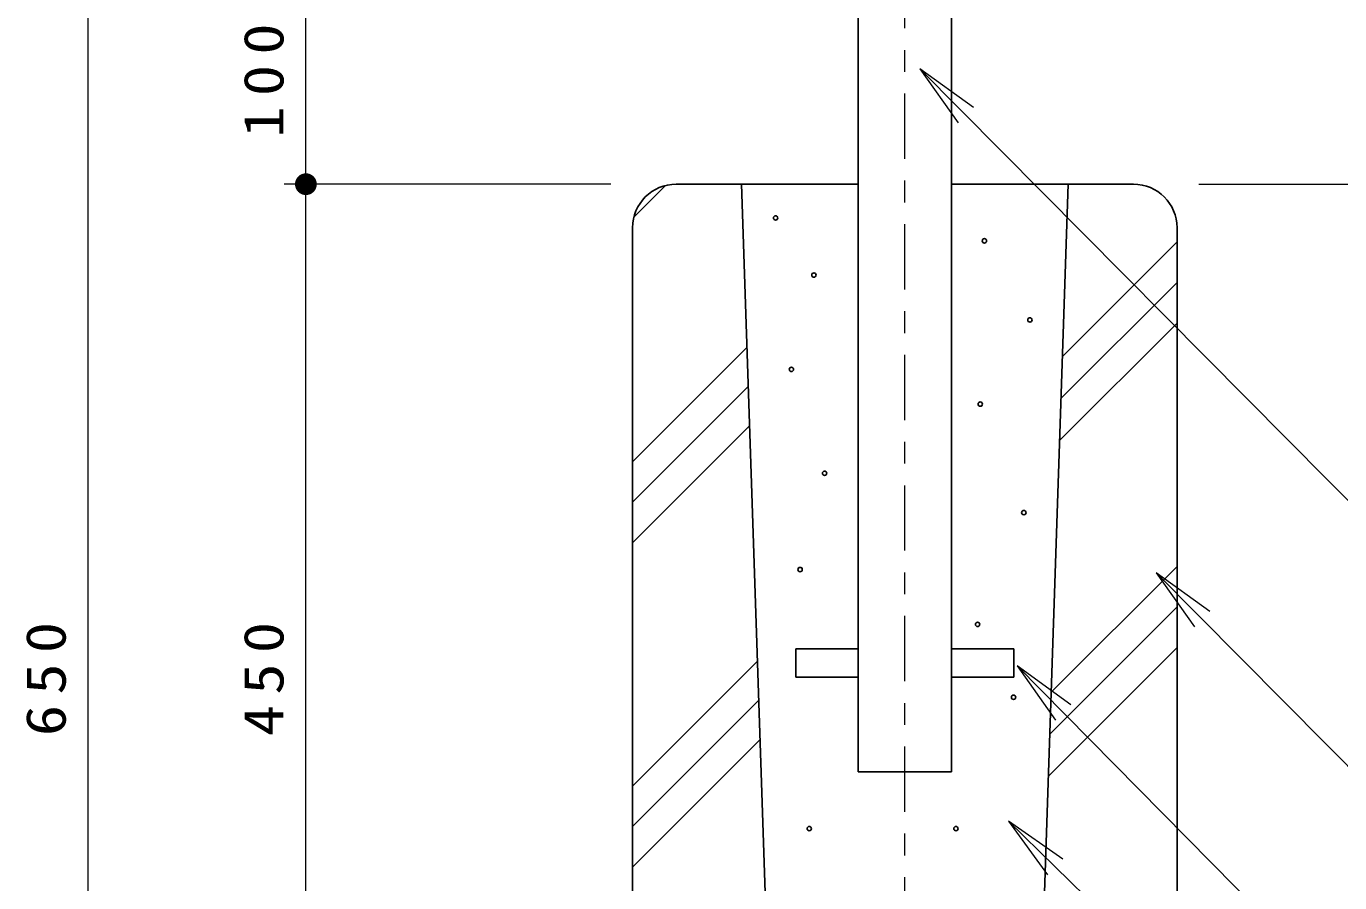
# Model space of a CAD drawing. Units: millimetres on the paper, scale 1:10. Extents: x -385 to 0, y -11 to 267.
# Drawn here: x -104 to -43.7, y 146.7 to 186 of the extents above; entities that cross this region are included whole.
import ezdxf

# ---------------------------------------------------------------- set-up
doc = ezdxf.new("R2010")
doc.units = ezdxf.units.MM
doc.linetypes.add('USER2', pattern=[6, 3, -1, 1, -1])
doc.layers.add('1_10', color=7, linetype='Continuous', lineweight=13)
doc.styles.add('ＭＳ ゴシック', font='')
doc.styles.get('ＭＳ ゴシック').set_extended_font_data('MS Gothic')

# ---------------------------------------------------------------- blocks, each defined once
blk = doc.blocks.new('open_arrow')
at = {"color": 0, "linetype": 'Continuous', "lineweight": -2}
blk.add_lwpolyline([(7.5, 1.25), (0, 0), (7.5, -1.25)], dxfattribs=at)
blk = doc.blocks.new('filled_dot')
at = {"color": 0, "linetype": 'Continuous', "lineweight": -2, "const_width": 1.25}
blk.add_lwpolyline([(-0.625, 0, 1), (0.625, 0, 1)], format="xyb", close=True, dxfattribs=at)

msp = doc.modelspace()

# ---------------------------------------------------------------- linework, layer by layer
at = {"layer": '1_10', "linetype": 'USER2'}
msp.add_line((-63.675, 119.955), (-63.675, 241.557), dxfattribs=at)
at = {"layer": '1_10', "lineweight": 25}
for p, q in [((-65.815, 151.793), (-65.815, 211.793)), ((-61.535, 151.793), (-61.535, 211.793)), ((-74.175, 178.793), (-71.175, 178.793)), ((-71.175, 178.793), (-69.672, 133.593)), ((-71.175, 178.793), (-65.815, 178.793)), ((-56.175, 178.793), (-61.535, 178.793)), ((-57.675, 133.793), (-56.175, 178.793)), ((-56.175, 178.793), (-53.175, 178.793)), ((-76.175, 133.793), (-76.175, 176.793)), ((-51.175, 133.793), (-51.175, 176.793)), ((-68.675, 157.443), (-68.675, 156.143)), ((-65.815, 157.443), (-68.675, 157.443)), ((-58.675, 157.443), (-61.535, 157.443)), ((-58.675, 157.443), (-58.675, 156.143)), ((-65.815, 156.143), (-68.675, 156.143)), ((-58.675, 156.143), (-61.535, 156.143)), ((-65.815, 151.793), (-61.535, 151.793))]:
    msp.add_line(p, q, dxfattribs=at)
at = {"layer": '1_10'}
for p, q in [((-101.175, 123.793), (-101.175, 188.793)), ((-91.175, 178.793), (-91.175, 188.793)), ((-62.98, 184.095), (-39.237, 160.13)), ((-77.175, 178.793), (-92.175, 178.793)), ((-91.175, 133.793), (-91.175, 178.793)), ((-76.113, 177.285), (-74.668, 178.731)), ((-50.175, 178.793), (-26.548, 178.793)), ((-56.439, 170.875), (-51.175, 176.139)), ((-56.503, 168.947), (-51.175, 174.275)), ((-56.568, 167.02), (-51.175, 172.412)), ((-76.175, 166.044), (-70.926, 171.294)), ((-76.175, 164.181), (-70.866, 169.491)), ((-76.175, 162.318), (-70.806, 167.687)), ((-56.953, 155.455), (-51.175, 161.233)), ((-52.126, 160.935), (-39.116, 147.797)), ((-57.017, 153.527), (-51.175, 159.37)), ((-57.082, 151.6), (-51.175, 157.506)), ((-76.175, 151.139), (-70.446, 156.868)), ((-58.512, 156.66), (-39.046, 136.935)), ((-76.175, 149.275), (-70.386, 155.065)), ((-76.175, 147.412), (-70.326, 153.261)), ((-58.912, 149.524), (-39.352, 130.398))]:
    msp.add_line(p, q, dxfattribs=at)
at = {"layer": '1_10', "lineweight": 25}
for centre in [(-69.608, 177.245), (-60.019, 176.19), (-67.85, 174.619), (-57.932, 172.556), (-68.882, 170.281), (-60.207, 168.687), (-67.356, 165.51), (-58.209, 163.705), (-68.48, 161.089), (-60.329, 158.565), (-58.682, 155.222), (-68.06, 149.187), (-61.326, 149.187)]:
    msp.add_circle(centre, 0.1, dxfattribs=at)
for centre, start, end in [((-74.175, 176.793), 90, 180), ((-53.175, 176.793), 0, 90)]:
    msp.add_arc(centre, 2, start, end, dxfattribs=at)

# ---------------------------------------------------------------- block references
at = {"layer": '1_10', "xscale": 0.4, "yscale": 0.4}
for name, p, rotation in [('open_arrow', (-62.98, 184.095), 314.7), ('filled_dot', (-91.175, 178.793), 270), ('filled_dot', (-91.175, 178.793), 90), ('open_arrow', (-52.126, 160.935), 314.7), ('open_arrow', (-58.512, 156.66), 314.6), ('open_arrow', (-58.912, 149.524), 315.6)]:
    msp.add_blockref(name, p, dxfattribs=dict(at, rotation=rotation))

# ---------------------------------------------------------------- texts
at = {"layer": '1_10', "char_height": 1.833, "attachment_point": 8, "rotation": 90, "style": 'ＭＳ ゴシック'}
for s, insert in [('\\T1.33;\\W1.15;100', (-92.175, 183.793)), ('\\T1.33;\\W1.15;650', (-102.175, 156.293)), ('\\T1.33;\\W1.15;450', (-92.175, 156.293))]:
    msp.add_mtext(s, dxfattribs=dict(at, insert=insert))

doc.saveas('drawing.dxf')
